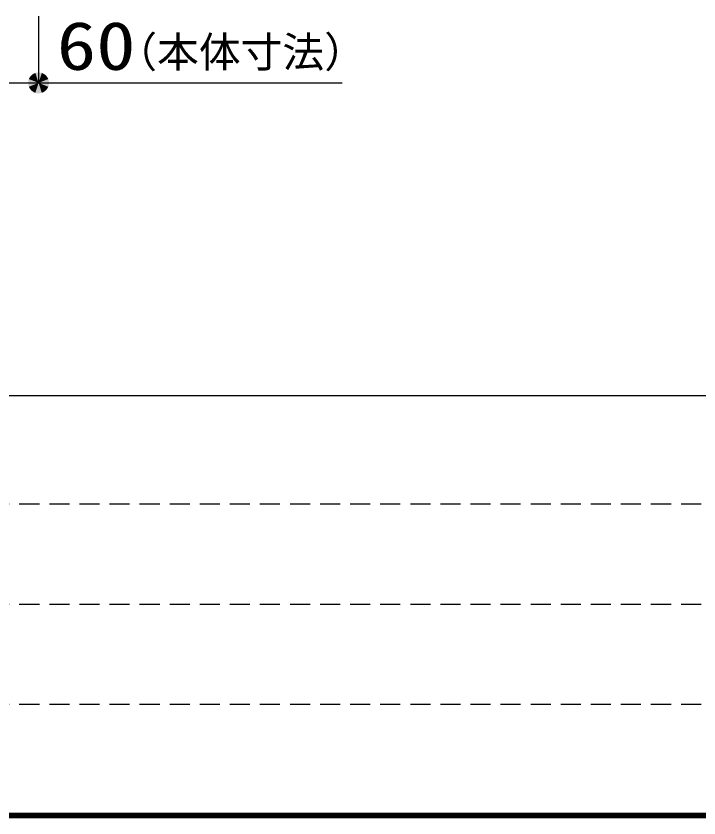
# Model space of a CAD drawing. Units: millimetres, scale not verified. Extents: x -8093 to 8093, y -5792 to 5792.
# Drawn here: x -3735 to -2509, y -5792 to -4353 of the extents above; entities that cross this region are included whole.
import ezdxf
from ezdxf.enums import TextEntityAlignment as Align

# ---------------------------------------------------------------- set-up
doc = ezdxf.new("R2010")
doc.units = ezdxf.units.MM
doc.header["$LTSCALE"] = 30
doc.linetypes.add('DASHED1', pattern=[1.8, 1.2, -0.6])
doc.layers.add('0-0_Axis_waku', color=7, linetype='Continuous', lineweight=25)
doc.layers.add('0-3_00クル-フ-6寸法', color=132, linetype='Continuous', lineweight=25)
doc.styles.add('ＭＳ ゴシック', font='')
doc.styles.get('ＭＳ ゴシック').set_extended_font_data('MS Gothic')

msp = doc.modelspace()

# ---------------------------------------------------------------- linework, layer by layer
at = {"layer": '0-0_Axis_waku'}
for p, q in [((-8085, -5034), (8085, -5034)), ((8086.8, -5785.8), (-8086.8, -5785.8)), ((8086.2, -5785.2), (-8086.2, -5785.2)), ((8085.6, -5784.6), (-8085.6, -5784.6)), ((-8085, -5784), (8085, -5784)), ((8093.4, -5792.4), (-8093.4, -5792.4)), ((8092.8, -5791.8), (-8092.8, -5791.8)), ((8092.2, -5791.2), (-8092.2, -5791.2)), ((8091.6, -5790.6), (-8091.6, -5790.6)), ((8091, -5790), (-8091, -5790)), ((8090.4, -5789.4), (-8090.4, -5789.4)), ((8089.8, -5788.8), (-8089.8, -5788.8)), ((8089.2, -5788.2), (-8089.2, -5788.2)), ((8088.6, -5787.6), (-8088.6, -5787.6)), ((8088, -5787), (-8088, -5787)), ((8087.4, -5786.4), (-8087.4, -5786.4))]:
    msp.add_line(p, q, dxfattribs=at)
at = {"layer": '0-0_Axis_waku', "linetype": 'DASHED1'}
for p, q in [((-75, -5229), (-8085, -5229)), ((-75, -5409), (-8085, -5409)), ((-75, -5589), (-8085, -5589))]:
    msp.add_line(p, q, dxfattribs=at)
at = {"layer": '0-3_00クル-フ-6寸法', "color": 4}
for p, q in [((-3694.38, -4353.13), (-3694.38, -4473.13)), ((-3754.38, -4473.13), (-3694.38, -4473.13)), ((-3694.38, -4473.13), (-3149.63, -4473.13))]:
    msp.add_line(p, q, dxfattribs=at)
at = {"layer": '0-3_00クル-フ-6寸法'}
for points in [[(-3694.38, -4473.13), (-3709.55, -4462.11), (-3708.05, -4460.3)], [(-3694.38, -4473.13), (-3708.05, -4460.3), (-3706.33, -4458.68)], [(-3694.38, -4473.13), (-3706.33, -4458.68), (-3704.43, -4457.3)], [(-3694.38, -4473.13), (-3704.43, -4457.3), (-3702.37, -4456.17)], [(-3694.38, -4473.13), (-3702.37, -4456.17), (-3700.18, -4455.3)], [(-3694.38, -4473.13), (-3700.18, -4455.3), (-3697.9, -4454.71)], [(-3694.38, -4473.13), (-3697.9, -4454.71), (-3695.56, -4454.42)], [(-3694.38, -4473.13), (-3695.56, -4454.42), (-3693.21, -4454.42)], [(-3694.38, -4473.13), (-3693.21, -4454.42), (-3690.87, -4454.71)], [(-3694.38, -4473.13), (-3690.87, -4454.71), (-3688.59, -4455.3)], [(-3694.38, -4473.13), (-3688.59, -4455.3), (-3686.4, -4456.17)], [(-3694.38, -4473.13), (-3686.4, -4456.17), (-3684.34, -4457.3)], [(-3694.38, -4473.13), (-3684.34, -4457.3), (-3682.43, -4458.68)], [(-3694.38, -4473.13), (-3682.43, -4458.68), (-3680.71, -4460.3)], [(-3694.38, -4473.13), (-3680.71, -4460.3), (-3679.21, -4462.11)], [(-3694.38, -4473.13), (-3713.13, -4473.13), (-3712.98, -4470.78)], [(-3694.38, -4473.13), (-3712.98, -4475.48), (-3713.13, -4473.13)], [(-3694.38, -4473.13), (-3712.98, -4470.78), (-3712.54, -4468.47)], [(-3694.38, -4473.13), (-3712.54, -4477.79), (-3712.98, -4475.48)], [(-3694.38, -4473.13), (-3712.54, -4468.47), (-3711.82, -4466.23)], [(-3694.38, -4473.13), (-3711.82, -4480.03), (-3712.54, -4477.79)], [(-3694.38, -4473.13), (-3711.82, -4466.23), (-3710.81, -4464.1)], [(-3694.38, -4473.13), (-3710.81, -4482.16), (-3711.82, -4480.03)], [(-3694.38, -4473.13), (-3710.81, -4464.1), (-3709.55, -4462.11)], [(-3694.38, -4473.13), (-3709.55, -4484.15), (-3710.81, -4482.16)], [(-3694.38, -4473.13), (-3708.05, -4485.97), (-3709.55, -4484.15)], [(-3694.38, -4473.13), (-3706.33, -4487.58), (-3708.05, -4485.97)], [(-3694.38, -4473.13), (-3704.43, -4488.96), (-3706.33, -4487.58)], [(-3694.38, -4473.13), (-3702.37, -4490.1), (-3704.43, -4488.96)], [(-3694.38, -4473.13), (-3700.18, -4490.96), (-3702.37, -4490.1)], [(-3694.38, -4473.13), (-3697.9, -4491.55), (-3700.18, -4490.96)], [(-3694.38, -4473.13), (-3695.56, -4491.84), (-3697.9, -4491.55)], [(-3694.38, -4473.13), (-3693.21, -4491.84), (-3695.56, -4491.84)], [(-3694.38, -4473.13), (-3679.21, -4462.11), (-3677.95, -4464.1)], [(-3694.38, -4473.13), (-3677.95, -4464.1), (-3676.95, -4466.23)], [(-3694.38, -4473.13), (-3676.95, -4466.23), (-3676.22, -4468.47)], [(-3694.38, -4473.13), (-3676.22, -4468.47), (-3675.78, -4470.78)], [(-3694.38, -4473.13), (-3675.78, -4470.78), (-3675.63, -4473.13)], [(-3694.38, -4473.13), (-3690.87, -4491.55), (-3693.21, -4491.84)], [(-3694.38, -4473.13), (-3688.59, -4490.96), (-3690.87, -4491.55)], [(-3694.38, -4473.13), (-3686.4, -4490.1), (-3688.59, -4490.96)], [(-3694.38, -4473.13), (-3684.34, -4488.96), (-3686.4, -4490.1)], [(-3694.38, -4473.13), (-3682.43, -4487.58), (-3684.34, -4488.96)], [(-3694.38, -4473.13), (-3680.71, -4485.97), (-3682.43, -4487.58)], [(-3694.38, -4473.13), (-3679.21, -4484.15), (-3680.71, -4485.97)], [(-3694.38, -4473.13), (-3677.95, -4482.16), (-3679.21, -4484.15)], [(-3694.38, -4473.13), (-3676.95, -4480.03), (-3677.95, -4482.16)], [(-3694.38, -4473.13), (-3676.22, -4477.79), (-3676.95, -4480.03)], [(-3694.38, -4473.13), (-3675.78, -4475.48), (-3676.22, -4477.79)], [(-3694.38, -4473.13), (-3675.63, -4473.13), (-3675.78, -4475.48)]]:
    msp.add_solid(points, dxfattribs=at)

# ---------------------------------------------------------------- texts
at = {"layer": '0-3_00クル-フ-6寸法', "color": 3, "style": 'ＭＳ ゴシック', "width": 1.2}
msp.add_text('60', height=86.66, dxfattribs=at).set_placement((-3661.72, -4475.8), align=Align.BOTTOM_LEFT)
at = {"layer": '0-3_00クル-フ-6寸法', "color": 4, "style": 'ＭＳ ゴシック'}
msp.add_text('（本体寸法）', height=54.99, dxfattribs=at).set_placement((-3556.69, -4461.64), align=Align.BOTTOM_LEFT)

doc.saveas('drawing.dxf')
